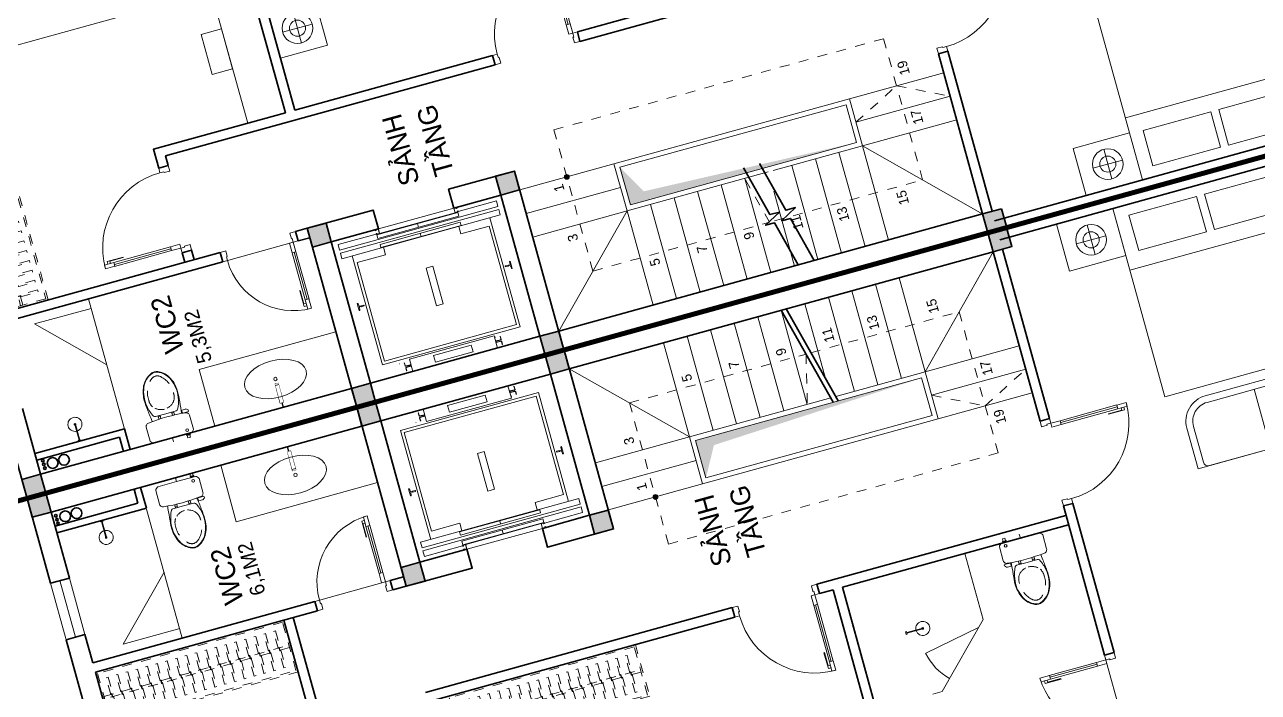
# Model space of a CAD drawing. Header units: metres. Extents: x 568332 to 569219, y 2065964 to 2066430.
# Drawn here: x 568531.91 to 568544.54, y 2066381.03 to 2066387.86 of the extents above; entities that cross this region are included whole.
import ezdxf

# ---------------------------------------------------------------- set-up
doc = ezdxf.new("R2010")
doc.units = ezdxf.units.M
for name, pattern in [('$AUDIT_BAD_LTYPE2', [0]), ('HIDDEN', [0.375, 0.25, -0.125]), ('HIDDEN2', [0.1875, 0.125, -0.0625]), ('X-5M-G-MB PHONGNGU$0$HIDDEN2', [0.1875, 0.125, -0.0625]), ('xref-thap C (mb tang 32-2)$0$HIDDEN', [0.375, 0.25, -0.125])]:
    doc.linetypes.add(name, pattern=pattern)
doc.layers.get('0').update_dxf_attribs({"linetype": 'CONTINUOUS'})
doc.layers.get('DEFPOINTS').update_dxf_attribs({"linetype": 'CONTINUOUS'})
for name, color, linetype, lineweight in [('-CONCRETE', 1, 'CONTINUOUS', 35), ('-DIM', 9, 'CONTINUOUS', 13), ('-DOOR', 137, 'CONTINUOUS', 9), ('-FURNITURE', 46, 'CONTINUOUS', 9), ('-HATCH', 8, 'CONTINUOUS', 5), ('-KH', 143, 'CONTINUOUS', 13), ('-LINE1', 7, 'CONTINUOUS', 18), ('-LINE2', 252, 'CONTINUOUS', 9), ('-TEXT', 7, 'CONTINUOUS', 15), ('-WALL', 4, 'CONTINUOUS', 35), ('TEXT25', 2, 'CONTINUOUS', 13)]:
    doc.layers.add(name, color=color, linetype=linetype, lineweight=lineweight)
doc.layers.add('-RANH GIOI LO DAT', color=12, linetype='CONTINUOUS')
doc.styles.add('SVN_AVO_thuong', font='')
doc.styles.add('T1', font='', dxfattribs={"height": 200})
doc.styles.add('vnavanth', font='', dxfattribs={"width": 0.8})
doc.styles.get('SVN_AVO_thuong').set_extended_font_data('SVN-Avo')
doc.styles.get('T1').set_extended_font_data('VNgeometric Light')
doc.styles.get('vnavanth').set_extended_font_data('.VnAvantH')

# ---------------------------------------------------------------- blocks, each defined once
blk = doc.blocks.new('A$C8a974c9c')
for p, q in [((1750, 2957), (1750, 2643)), ((1593, 2800), (1908, 2800)), ((1343, 2500), (1343, 700)), ((1750, 243), (1750, 557)), ((1593, 400), (1908, 400))]:
    blk.add_line(p, q)
for points in [[(2000, 3100), (1500, 3100), (1500, 2500), (2000, 2500)], [(1891, 2360), (1514, 2360), (1514, 1643), (1891, 1643)], [(1891, 840), (1514, 840), (1514, 1558), (1891, 1558)], [(2000, 100), (1500, 100), (1500, 700), (2000, 700)]]:
    blk.add_lwpolyline(points, close=True)
blk.add_lwpolyline([(2000, 2500), (0, 2500), (0, 700), (2000, 700), (2000, 2500)])
for centre, radius in [((1750, 2800), 157), ((1750, 2800), 82.4), ((1750, 400), 157), ((1750, 400), 82.4)]:
    blk.add_circle(centre, radius)
blk = doc.blocks.new('X-5M-DH-2-CORE$0$A$C75E80C28')
at = {"layer": '-LINE2', "linetype": 'Continuous', "ltscale": 2}
for p, q in [((-557, -112), (-560, -112)), ((-510, -22), (-510, -51)), ((-507, -22), (-510, -22)), ((-510, -109), (-510, -79)), ((-507, -22), (-507, -51)), ((-507, -109), (-507, -79)), ((-456, -57), (-501, -57)), ((-456, -60), (-501, -60)), ((-456, -70), (-501, -70)), ((-456, -73), (-501, -73)), ((-453, -63), (-453, -67)), ((-450, -63), (-450, -67)), ((450, -63), (450, -67)), ((453, -63), (453, -67)), ((456, -57), (501, -57)), ((456, -60), (501, -60)), ((456, -70), (501, -70)), ((456, -73), (501, -73)), ((457, -112), (460, -112)), ((507, -22), (510, -22)), ((507, -22), (507, -51)), ((507, -109), (507, -79)), ((510, -22), (510, -51)), ((510, -109), (510, -79)), ((-731, -149), (731, -149)), ((-731, -1305), (-731, -149)), ((-700, -179), (700, -179)), ((-700, -1225), (-700, -179)), ((700, -1225), (700, -179)), ((731, -1305), (731, -149)), ((-700, -1225), (-400, -1225)), ((-400, -1305), (-400, -1225)), ((700, -1225), (400, -1225)), ((400, -1305), (400, -1225)), ((840, -1305), (-840, -1305)), ((-840, -1365), (-840, -1305)), ((840, -1365), (-840, -1365)), ((425, -1309), (-425, -1309)), ((-425, -1343), (-425, -1309)), ((425, -1343), (-425, -1343)), ((0, -1309), (0, -1343)), ((425, -1343), (425, -1309)), ((840, -1365), (840, -1305)), ((840, -1395), (-840, -1395)), ((-840, -1395), (-840, -1455)), ((-840, -1455), (-435, -1455)), ((-435, -1450), (-435, -1460)), ((-435, -1450), (-400, -1450)), ((-435, -1460), (-425, -1460)), ((-435, -1490), (-435, -1500)), ((-435, -1490), (-425, -1490)), ((-435, -1500), (-400, -1500)), ((-433, -1452), (-433, -1458)), ((-433, -1452), (-402, -1452)), ((-433, -1458), (-425, -1458)), ((-433, -1492), (-433, -1498)), ((-433, -1492), (-425, -1492)), ((-433, -1498), (-402, -1498)), ((430, -1406), (-430, -1406)), ((-430, -1406), (-430, -1446)), ((430, -1446), (-430, -1446)), ((-425, -1458), (-425, -1460)), ((-425, -1490), (-425, -1492)), ((-402, -1452), (-402, -1498)), ((400, -1450), (-400, -1450)), ((-400, -1450), (-400, -1500)), ((0, -1406), (0, -1446)), ((400, -1450), (400, -1500)), ((435, -1450), (400, -1450)), ((435, -1500), (400, -1500)), ((402, -1452), (402, -1498)), ((433, -1452), (402, -1452)), ((433, -1498), (402, -1498)), ((433, -1458), (425, -1458)), ((425, -1458), (425, -1460)), ((435, -1460), (425, -1460)), ((425, -1490), (425, -1492)), ((435, -1490), (425, -1490)), ((433, -1492), (425, -1492)), ((430, -1406), (430, -1446)), ((433, -1452), (433, -1458)), ((433, -1492), (433, -1498)), ((435, -1450), (435, -1460)), ((840, -1455), (435, -1455)), ((435, -1490), (435, -1500)), ((840, -1395), (840, -1455))]:
    blk.add_line(p, q, dxfattribs=at)
for points in [[(-450, 0), (-450, -130), (450, -130), (450, 0)], [(-200, -29), (200, -29), (200, -101), (-200, -101)], [(-36, -584), (36, -584), (36, -984), (-36, -984)]]:
    blk.add_lwpolyline(points, close=True, dxfattribs=at)
for points in [[(-780, -789), (-751, -789, 0.414214), (-750, -788), (-750, -784), (-750, -780, 0.414214), (-751, -779), (-780, -779, -0.256978), (-784, -782), (-798, -782, -0.414214), (-801, -779), (-804, -749, 0.414214), (-807, -746), (-812, -746), (-812, -784), (-812, -821), (-807, -821, 0.414214), (-804, -818), (-801, -789, -0.414214), (-798, -786), (-784, -786, -0.256978), (-780, -789)], [(780, -789), (751, -789, -0.414214), (750, -788), (750, -784), (750, -780, -0.414214), (751, -779), (780, -779, 0.256978), (784, -782), (798, -782, 0.414214), (801, -779), (804, -749, -0.414214), (807, -746), (812, -746), (812, -784), (812, -821), (807, -821, -0.414214), (804, -818), (801, -789, 0.414214), (798, -786), (784, -786, 0.256978), (780, -789)]]:
    blk.add_lwpolyline(points, format="xyb", dxfattribs=at)
for centre, radius, start, end in [((-501, -51), 9.4, 180, 270), ((-501, -79), 9.4, 90, 180), ((-501, -51), 6.2, 180, 270), ((-501, -79), 6.2, 90, 180), ((-456, -63), 6.2, 0, 90), ((-456, -63), 3, 0, 90), ((-456, -67), 6.2, 270, 0), ((-456, -67), 3, 270, 0), ((456, -63), 6.2, 90, 180), ((456, -67), 6.2, 180, 270), ((456, -63), 3, 90, 180), ((456, -67), 3, 180, 270), ((501, -51), 6.2, 270, 0), ((501, -51), 9.4, 270, 0), ((501, -79), 9.4, 0, 90), ((501, -79), 6.2, 0, 90)]:
    blk.add_arc(centre, radius, start, end, dxfattribs=at)
blk = doc.blocks.new('A$C5C575821')
at = {"layer": '-CONCRETE'}
h = blk.add_hatch(color=256, dxfattribs=at)
h.dxf.hatch_style = 1
h.paths.add_polyline_path([(0, 200), (0, 0), (200, 0), (200, 200)])
blk.add_lwpolyline([(0, 0), (200, 0), (200, 200), (0, 200)], close=True, dxfattribs=at)
blk = doc.blocks.new('A$C3F71457E')
at = {"layer": '-CONCRETE'}
blk.add_lwpolyline([(0, -100), (0, 400), (-1500, 400), (-1500, -1400), (0, -1400), (0, -900), (200, -900), (200, -1600), (-1700, -1600), (-1700, 600), (200, 600), (200, -100), (0, -100)], dxfattribs=at)
at = {"layer": '-LINE1'}
blk.add_line((0, -900), (0, -100), dxfattribs=at)
at = {"layer": '-WALL'}
for p in [(-1700, 400), (0, 400), (-1700, -1600), (0, -1600)]:
    blk.add_blockref('A$C5C575821', p, dxfattribs=at)
at = {"color": 2, "rotation": 90}
blk.add_blockref('X-5M-DH-2-CORE$0$A$C75E80C28', (-1500, -500), dxfattribs=at)
blk = doc.blocks.new('*U232')
at = {"linetype": 'X-5M-G-MB PHONGNGU$0$HIDDEN2'}
for points in [[(0, 600), (0, 0), (2182, 0), (2182, 600)], [(2162, 580), (2162, 20), (20, 20), (20, 580)], [(2162, 287), (2162, 313), (20, 313), (20, 287)], [(114, 319), (109, 319), (109, 280), (114, 280)], [(228, 319), (223, 319), (223, 280), (228, 280)], [(342, 319), (337, 319), (337, 280), (342, 280)], [(456, 319), (451, 319), (451, 280), (456, 280)], [(570, 319), (565, 319), (565, 280), (570, 280)], [(684, 319), (679, 319), (679, 280), (684, 280)], [(798, 319), (793, 319), (793, 280), (798, 280)], [(912, 319), (907, 319), (907, 280), (912, 280)], [(1026, 319), (1021, 319), (1021, 280), (1026, 280)], [(1140, 319), (1135, 319), (1135, 280), (1140, 280)], [(1254, 319), (1249, 319), (1249, 280), (1254, 280)], [(1368, 319), (1363, 319), (1363, 280), (1368, 280)], [(1482, 319), (1477, 319), (1477, 280), (1482, 280)], [(1596, 319), (1591, 319), (1591, 280), (1596, 280)], [(1710, 319), (1705, 319), (1705, 280), (1710, 280)], [(1824, 319), (1819, 319), (1819, 280), (1824, 280)], [(1938, 319), (1933, 319), (1933, 280), (1938, 280)], [(2052, 319), (2047, 319), (2047, 280), (2052, 280)]]:
    blk.add_lwpolyline(points, close=True, dxfattribs=at)
for points in [[(122, 313), (122, 515), (100, 515), (100, 313)], [(236, 313), (236, 515), (214, 515), (214, 313)], [(350, 313), (350, 515), (328, 515), (328, 313)], [(464, 313), (464, 515), (442, 515), (442, 313)], [(578, 313), (578, 515), (556, 515), (556, 313)], [(692, 313), (692, 515), (670, 515), (670, 313)], [(806, 313), (806, 515), (784, 515), (784, 313)], [(920, 313), (920, 515), (898, 515), (898, 313)], [(1034, 313), (1034, 515), (1012, 515), (1012, 313)], [(1148, 313), (1148, 515), (1126, 515), (1126, 313)], [(1262, 313), (1262, 515), (1240, 515), (1240, 313)], [(1376, 313), (1376, 515), (1354, 515), (1354, 313)], [(1490, 313), (1490, 515), (1468, 515), (1468, 313)], [(1604, 313), (1604, 515), (1582, 515), (1582, 313)], [(1718, 313), (1718, 515), (1696, 515), (1696, 313)], [(1832, 313), (1832, 515), (1810, 515), (1810, 313)], [(1946, 313), (1946, 515), (1924, 515), (1924, 313)], [(2060, 313), (2060, 515), (2038, 515), (2038, 313)], [(100, 287), (100, 92), (122, 92), (122, 287)], [(214, 287), (214, 92), (236, 92), (236, 287)], [(328, 287), (328, 92), (350, 92), (350, 287)], [(442, 287), (442, 92), (464, 92), (464, 287)], [(556, 287), (556, 92), (578, 92), (578, 287)], [(670, 287), (670, 92), (692, 92), (692, 287)], [(784, 287), (784, 92), (806, 92), (806, 287)], [(898, 287), (898, 92), (920, 92), (920, 287)], [(1012, 287), (1012, 92), (1034, 92), (1034, 287)], [(1126, 287), (1126, 92), (1148, 92), (1148, 287)], [(1240, 287), (1240, 92), (1262, 92), (1262, 287)], [(1354, 287), (1354, 92), (1376, 92), (1376, 287)], [(1468, 287), (1468, 92), (1490, 92), (1490, 287)], [(1582, 287), (1582, 92), (1604, 92), (1604, 287)], [(1696, 287), (1696, 92), (1718, 92), (1718, 287)], [(1810, 287), (1810, 92), (1832, 92), (1832, 287)], [(1924, 287), (1924, 92), (1946, 92), (1946, 287)], [(2038, 287), (2038, 92), (2060, 92), (2060, 287)]]:
    blk.add_lwpolyline(points, dxfattribs=at)
blk = doc.blocks.new('A$C18091ED7')
for p, q in [((0, -42), (0, 0)), ((146, -27), (179, -27)), ((146, -27), (146, -30)), ((146, -30), (166, -30)), ((153, -37), (146, -30)), ((152, 0), (152, -27)), ((152, 0), (179, 0)), ((153, -37), (166, -37)), ((153, -40), (153, -37)), ((153, -40), (178, -40)), ((153, -40), (178, -40)), ((153, -40), (153, -42)), ((185, -30), (166, -30)), ((178, -37), (166, -37)), ((185, -30), (178, -37)), ((178, -37), (178, -40)), ((178, -40), (178, -42)), ((179, 0), (179, -27)), ((179, -27), (185, -27)), ((185, -27), (185, -30)), ((-83, -267), (-83, -300)), ((-83, -278), (-83, -288)), ((-61, -290), (-83, -290)), ((-63, -265), (-81, -265)), ((-61, -267), (-61, -300)), ((61, -267), (61, -300)), ((61, -290), (83, -290)), ((63, -265), (81, -265)), ((83, -267), (83, -300)), ((83, -278), (83, -288)), ((165, -262), (165, -290)), ((168, -260), (228, -260)), ((168, -292), (207, -292)), ((231, -274), (231, -262))]:
    blk.add_line(p, q)
for points in [[(230, -219, -0.137407), (225, -235), (222, -241, -0.236081), (198, -255, -0.051961), (-198, -255, -0.236081), (-222, -241), (-225, -235, -0.137407), (-230, -219), (-230, -72, -0.198912), (-226, -63), (-209, -46, -0.198912), (-200, -42), (0, -42), (200, -42, -0.198912), (209, -46), (226, -63, -0.198912), (230, -72)], [(144, -619, -0.212405), (26, -734, -0.027685), (-1, -739, -0.022279), (-26, -734, -0.212405), (-144, -619, -0.142796), (-167, -428, -0.093005), (-128, -309, -0.256439), (-111, -300), (0, -300), (111, -300, -0.256439), (128, -309, -0.093005), (167, -428, -0.142796)]]:
    blk.add_lwpolyline(points, format="xyb", close=True)
at = {"linetype": 'xref-thap C (mb tang 32-2)$0$HIDDEN', "ltscale": 100}
blk.add_lwpolyline([(61, -669, -0.199031), (0, -699, -0.199031), (-61, -669, -0.218924), (-132, -478, -0.153791), (-112, -404, -0.236701), (0, -348, -0.236701), (112, -404, -0.153791), (132, -478, -0.218924)], format="xyb", close=True, dxfattribs=at)
blk.add_circle((166, -78), 13.9)
for centre, radius, start, end in [((-81, -267), 1.98, 90, 180), ((-63, -267), 1.98, 0, 90), ((63, -267), 1.98, 90, 180), ((81, -267), 1.98, 0, 90), ((168, -262), 2.47, 90, 180), ((168, -290), 2.47, 180, 270), ((207, -277), 15.5, 270, 306.4659), ((168, -225), 80.1, 306.4659, 320.3123), ((228, -274), 2.47, 320.3123, 0)]:
    blk.add_arc(centre, radius, start, end)
for points in [[(-156, -259), (-157, -267), (-164, -328), (-169, -385), (-184, -528), (-136, -679), (-50, -735), (-20, -741), (0, -744)], [(156, -259), (157, -267), (164, -328), (169, -385), (184, -528), (136, -679), (50, -735), (20, -741), (0, -744)]]:
    blk.add_open_spline(points, degree=3, knots=[130.613938, 130.613938, 130.613938, 130.613938, 152.852109, 311.129351, 417.703951, 561.383393, 697.692632, 710.812262, 710.812262, 710.812262, 710.812262])
blk = doc.blocks.new('shower')
for points in [[(180919, -32316), (180912, -32316), (180912, -32147), (180919, -32147)], [(180929, -32327), (180902, -32327), (180902, -32316), (180929, -32316)]]:
    blk.add_lwpolyline(points, close=True)
for radius, start, end in [(72, 272.7907, 267.2093), (8.35, 294.8355, 245.1645)]:
    blk.add_arc((180916, -32147), radius, start, end)
blk = doc.blocks.new('*U18')
at = {"linetype": '$AUDIT_BAD_LTYPE2'}
for p, q in [((70, 100), (70, 600)), ((90, 600), (90, 100))]:
    blk.add_line(p, q, dxfattribs=at)
for points in [[(50, 600), (90, 600), (90, 700), (50, 700), (50, 600)], [(50, 603), (50, 100)], [(50, 100), (90, 100), (90, 0), (50, 0), (50, 100)]]:
    blk.add_lwpolyline(points)
for points in [[(118, 495), (118, 664), (90, 664), (90, 636), (113, 636), (113, 495)], [(0, 0), (50, 0), (50, -40), (60, -40), (60, -100), (0, -100)], [(800, 0), (750, 0), (750, -40), (740, -40), (740, -100), (800, -100)]]:
    blk.add_lwpolyline(points, close=True)
at = {"linetype": '$AUDIT_BAD_LTYPE2', "ltscale": 0.3}
blk.add_arc((50, 0), 700, 0, 90, dxfattribs=at)
blk = doc.blocks.new('*U168')
at = {"linetype": 'X-5M-G-MB PHONGNGU$0$HIDDEN2'}
for points in [[(0, 600), (0, 0), (2182, 0), (2182, 600)], [(2162, 580), (2162, 20), (20, 20), (20, 580)], [(2162, 287), (2162, 313), (20, 313), (20, 287)], [(114, 319), (109, 319), (109, 280), (114, 280)], [(228, 319), (223, 319), (223, 280), (228, 280)], [(342, 319), (337, 319), (337, 280), (342, 280)], [(456, 319), (451, 319), (451, 280), (456, 280)], [(570, 319), (565, 319), (565, 280), (570, 280)], [(684, 319), (679, 319), (679, 280), (684, 280)], [(798, 319), (793, 319), (793, 280), (798, 280)], [(912, 319), (907, 319), (907, 280), (912, 280)], [(1026, 319), (1021, 319), (1021, 280), (1026, 280)], [(1140, 319), (1135, 319), (1135, 280), (1140, 280)], [(1254, 319), (1249, 319), (1249, 280), (1254, 280)], [(1368, 319), (1363, 319), (1363, 280), (1368, 280)], [(1482, 319), (1477, 319), (1477, 280), (1482, 280)], [(1596, 319), (1591, 319), (1591, 280), (1596, 280)], [(1710, 319), (1705, 319), (1705, 280), (1710, 280)], [(1824, 319), (1819, 319), (1819, 280), (1824, 280)], [(1938, 319), (1933, 319), (1933, 280), (1938, 280)], [(2052, 319), (2047, 319), (2047, 280), (2052, 280)]]:
    blk.add_lwpolyline(points, close=True, dxfattribs=at)
for points in [[(122, 313), (122, 515), (100, 515), (100, 313)], [(236, 313), (236, 515), (214, 515), (214, 313)], [(350, 313), (350, 515), (328, 515), (328, 313)], [(464, 313), (464, 515), (442, 515), (442, 313)], [(578, 313), (578, 515), (556, 515), (556, 313)], [(692, 313), (692, 515), (670, 515), (670, 313)], [(806, 313), (806, 515), (784, 515), (784, 313)], [(920, 313), (920, 515), (898, 515), (898, 313)], [(1034, 313), (1034, 515), (1012, 515), (1012, 313)], [(1148, 313), (1148, 515), (1126, 515), (1126, 313)], [(1262, 313), (1262, 515), (1240, 515), (1240, 313)], [(1376, 313), (1376, 515), (1354, 515), (1354, 313)], [(1490, 313), (1490, 515), (1468, 515), (1468, 313)], [(1604, 313), (1604, 515), (1582, 515), (1582, 313)], [(1718, 313), (1718, 515), (1696, 515), (1696, 313)], [(1832, 313), (1832, 515), (1810, 515), (1810, 313)], [(1946, 313), (1946, 515), (1924, 515), (1924, 313)], [(2060, 313), (2060, 515), (2038, 515), (2038, 313)], [(100, 287), (100, 92), (122, 92), (122, 287)], [(214, 287), (214, 92), (236, 92), (236, 287)], [(328, 287), (328, 92), (350, 92), (350, 287)], [(442, 287), (442, 92), (464, 92), (464, 287)], [(556, 287), (556, 92), (578, 92), (578, 287)], [(670, 287), (670, 92), (692, 92), (692, 287)], [(784, 287), (784, 92), (806, 92), (806, 287)], [(898, 287), (898, 92), (920, 92), (920, 287)], [(1012, 287), (1012, 92), (1034, 92), (1034, 287)], [(1126, 287), (1126, 92), (1148, 92), (1148, 287)], [(1240, 287), (1240, 92), (1262, 92), (1262, 287)], [(1354, 287), (1354, 92), (1376, 92), (1376, 287)], [(1468, 287), (1468, 92), (1490, 92), (1490, 287)], [(1582, 287), (1582, 92), (1604, 92), (1604, 287)], [(1696, 287), (1696, 92), (1718, 92), (1718, 287)], [(1810, 287), (1810, 92), (1832, 92), (1832, 287)], [(1924, 287), (1924, 92), (1946, 92), (1946, 287)], [(2038, 287), (2038, 92), (2060, 92), (2060, 287)]]:
    blk.add_lwpolyline(points, dxfattribs=at)
blk = doc.blocks.new('*U198')
at = {"linetype": '$AUDIT_BAD_LTYPE2'}
for p, q in [((70, 100), (70, 700)), ((90, 700), (90, 100))]:
    blk.add_line(p, q, dxfattribs=at)
for points in [[(50, 700), (90, 700), (90, 800), (50, 800), (50, 700)], [(50, 703), (50, 100)], [(50, 100), (90, 100), (90, 0), (50, 0), (50, 100)]]:
    blk.add_lwpolyline(points)
for points in [[(118, 595), (118, 764), (90, 764), (90, 736), (113, 736), (113, 595)], [(0, 0), (50, 0), (50, -40), (60, -40), (60, -100), (0, -100)], [(900, 0), (850, 0), (850, -40), (840, -40), (840, -100), (900, -100)]]:
    blk.add_lwpolyline(points, close=True)
at = {"linetype": '$AUDIT_BAD_LTYPE2', "ltscale": 0.3}
blk.add_arc((50, 0), 800, 0, 90, dxfattribs=at)
blk = doc.blocks.new('Sink_Cicle')
blk.add_lwpolyline([(17, -50), (-17, -50), (-18, -252), (17, -252)], close=True)
blk.add_circle((0, -300), 17.5)
at = {"layer": 'DEFPOINTS'}
blk.add_line((0, -100), (0, 0), dxfattribs=at)
blk.add_wipeout([(17, -50), (-17, -50), (-18, -252), (17, -252)])
at = {"layer": '-FURNITURE', "linetype": 'Continuous'}
blk.add_ellipse((0, -300), major_axis=(-325, 0), ratio=0.584615, dxfattribs=at)
blk.add_line((-18, -237), (17, -237))
blk = doc.blocks.new('*U149')
at = {"linetype": '$AUDIT_BAD_LTYPE2'}
for p, q in [((70, 100), (70, 700)), ((90, 700), (90, 100))]:
    blk.add_line(p, q, dxfattribs=at)
for points in [[(50, 700), (90, 700), (90, 800), (50, 800), (50, 700)], [(50, 703), (50, 100)], [(50, 100), (90, 100), (90, 0), (50, 0), (50, 100)]]:
    blk.add_lwpolyline(points)
for points in [[(118, 595), (118, 764), (90, 764), (90, 736), (113, 736), (113, 595)], [(0, 0), (50, 0), (50, -40), (60, -40), (60, -100), (0, -100)], [(900, 0), (850, 0), (850, -40), (840, -40), (840, -100), (900, -100)]]:
    blk.add_lwpolyline(points, close=True)
at = {"linetype": '$AUDIT_BAD_LTYPE2', "ltscale": 0.3}
blk.add_arc((50, 0), 800, 0, 90, dxfattribs=at)
blk = doc.blocks.new('A$C424D5770')
at = {"layer": '-FURNITURE'}
blk.add_line((70, 770), (700, 770), dxfattribs=at)
for points in [[(0, 270), (0, 1270, -0.414214), (270, 1540), (700, 1540), (700, 0), (270, 0, -0.414214)], [(70, 270), (70, 1270, -0.414214), (270, 1470), (650, 1470, -0.414214), (700, 1420), (700, 120, -0.414214), (650, 70), (270, 70, -0.414214)]]:
    blk.add_lwpolyline(points, format="xyb", close=True, dxfattribs=at)
blk = doc.blocks.new('M32-T3')
at = {"layer": '-HATCH', "true_color": 0x8c8896}
h = blk.add_hatch(color=252, dxfattribs=at)
h.dxf.hatch_style = 1
edge = h.paths.add_edge_path()
edge.add_arc((203767, -1024457), 24.6, 0, 360)
h = blk.add_hatch(color=252, dxfattribs=at)
h.dxf.hatch_style = 1
h.paths.add_polyline_path([(203817, -1025007), (204216, -1025007), (204216, -1027407), (204119, -1025175)])
at = {"layer": '-CONCRETE'}
for centre, radius in [((205137, -1018493, 0), 13), ((205176, -1018493, 0), 13), ((205217, -1018493, 0), 13), ((205186, -1018584, 0), 55), ((205186, -1018704, 0), 55)]:
    blk.add_circle(centre, radius, dxfattribs=at)
at = {"layer": '-DOOR'}
blk.add_lwpolyline([(204566, -1018256), (203966, -1018256), (203966, -1018456), (204566, -1018456)], close=True, dxfattribs=at)
blk.add_lwpolyline([(203966, -1018356), (204566, -1018356)], dxfattribs=at)
at = {"layer": '-FURNITURE'}
blk.add_line((205266, -1019406), (203666, -1019406), dxfattribs=at)
for points in [[(203766, -1019406), (203766, -1018806), (204366, -1019406)], [(201066, -1026655), (201066, -1026755), (201666, -1027355), (202366, -1027355)], [(201597, -1027286), (201490, -1026696)]]:
    blk.add_lwpolyline(points, dxfattribs=at)
blk.add_lwpolyline([(204666, -1020256), (205266, -1020256), (205266, -1021756), (204666, -1021756)], close=True, dxfattribs=at)
blk.add_arc((201597, -1027286), 600, 100.2507, 135, dxfattribs=at)
at = {"layer": '-HATCH'}
for p, q in [((203666, -1020812), (203666, -1021612)), ((200982, -1028455), (200182, -1028455))]:
    blk.add_line(p, q, dxfattribs=at)
at = {"layer": '-KH', "linetype": 'HIDDEN2', "ltscale": 5}
blk.add_line((204766, -1026332), (204266, -1026207), dxfattribs=at)
for points in [[(204766, -1026383), (204766, -1027957), (203267, -1027957), (203267, -1024457), (204766, -1024457), (204766, -1026332)], [(204017, -1027457), (203767, -1027957), (204017, -1028456)]]:
    blk.add_lwpolyline(points, dxfattribs=at)
at = {"layer": '-KH'}
blk.add_circle((203767, -1024457), 24.6, dxfattribs=at)
at = {"layer": '-LINE1'}
for p, q in [((203767, -1024957), (203767, -1023957)), ((203767, -1023957), (203767, -1024957)), ((204017, -1024957), (204017, -1023957)), ((204017, -1023957), (204017, -1024957)), ((204266, -1023957), (204266, -1024957)), ((204266, -1024957), (203767, -1024957)), ((203767, -1027457), (203767, -1024957)), ((204216, -1025007), (203817, -1025007)), ((203817, -1027407), (203817, -1025007)), ((204216, -1027407), (204216, -1025007)), ((204266, -1026457), (204266, -1024957)), ((204266, -1027457), (204266, -1026508)), ((204216, -1027407), (203817, -1027407)), ((204266, -1027457), (203767, -1027457)), ((203767, -1027457), (203767, -1028457)), ((203767, -1028457), (203767, -1027457)), ((204017, -1027457), (204017, -1028457)), ((204017, -1028457), (204017, -1027457)), ((204266, -1028457), (204266, -1027457)), ((204266, -1027457), (205266, -1028456))]:
    blk.add_line(p, q, dxfattribs=at)
at = {"layer": '-LINE1', "lineweight": 18}
for p, q in [((204266, -1024957), (205266, -1023956)), ((204266, -1024957), (205266, -1024957)), ((204266, -1025207), (205266, -1025207)), ((204266, -1025457), (205266, -1025457)), ((204266, -1025707), (205266, -1025707)), ((204266, -1025957), (205266, -1025957)), ((204266, -1026207), (205266, -1026207)), ((204473, -1026457), (205266, -1026457)), ((204266, -1026707), (205266, -1026707)), ((204266, -1026957), (205266, -1026957)), ((204266, -1027207), (205266, -1027207)), ((204266, -1027457), (205266, -1027457))]:
    blk.add_line(p, q, dxfattribs=at)
at = {"layer": '-RANH GIOI LO DAT', "linetype": 'HIDDEN', "ltscale": 10, "const_width": 50}
blk.add_lwpolyline([(199451, -1036598), (205466, -1036133), (205466, -1016256), (194466, -1016256), (194466, -1031984)], close=True, dxfattribs=at)
at = {"layer": '-WALL'}
for p, q in [((203966, -1018256), (198466, -1018256)), ((203966, -1018456), (203966, -1018256)), ((205466, -1018256), (204566, -1018256)), ((204566, -1018456), (204566, -1018256)), ((205466, -1033184), (205466, -1018256)), ((203566, -1018456), (198666, -1018456)), ((203566, -1020812), (203566, -1018456)), ((203966, -1018456), (203666, -1018456)), ((203666, -1020812), (203666, -1018456)), ((205266, -1018456), (204566, -1018456)), ((205046, -1019406), (205046, -1018456)), ((205116, -1019336), (205116, -1018456)), ((205266, -1021756), (205266, -1018456)), ((205116, -1019336), (205266, -1019336)), ((205046, -1019406), (205266, -1019406)), ((202366, -1020456), (203566, -1020456)), ((202466, -1020556), (203566, -1020556)), ((203666, -1020812), (203566, -1020812)), ((203566, -1021756), (203566, -1021612)), ((203666, -1021612), (203566, -1021612)), ((203666, -1021756), (203666, -1021612)), ((202366, -1021656), (202366, -1024912)), ((202466, -1021656), (202466, -1024912)), ((205266, -1028456), (205266, -1023956)), ((202366, -1024912), (202466, -1024912)), ((202366, -1025955), (202366, -1025812)), ((202366, -1025812), (202466, -1025812)), ((202466, -1025812), (202466, -1028455)), ((202366, -1025955), (198666, -1025955)), ((202366, -1026055), (198666, -1026055)), ((202366, -1028455), (202366, -1026055)), ((202566, -1028455), (200982, -1028455)), ((200982, -1028555), (200982, -1028455)), ((202566, -1028555), (202566, -1028455)), ((205266, -1028456), (203466, -1028456)), ((203466, -1028456), (203466, -1028555)), ((200982, -1028555), (202566, -1028555)), ((205266, -1028555), (203466, -1028555)), ((205366, -1032984), (205366, -1028555))]:
    blk.add_line(p, q, dxfattribs=at)
for points in [[(205266, -1026207), (204216, -1026469)], [(205266, -1026258), (204216, -1026521)]]:
    blk.add_lwpolyline(points, dxfattribs=at)
at = {"layer": '-DIM', "xscale": -1}
blk.add_blockref('A$C424D5770', (203266, -1031425), dxfattribs=at)
at = {"layer": '-DOOR', "xscale": -1, "rotation": 270}
blk.add_blockref('*U18', (203666, -1021612), dxfattribs=at)
at = {"layer": '-DOOR'}
for name, p, rotation in [('*U198', (202366, -1025812), 90.00000000000001), ('*U149', (203466, -1028556), 180)]:
    blk.add_blockref(name, p, dxfattribs=dict(at, rotation=rotation))
at = {"layer": '-DOOR', "xscale": -1}
blk.add_blockref('*U18', (200982, -1028455), dxfattribs=at)
at = {"layer": '-FURNITURE', "extrusion": (0, 0, -1), "xscale": 0.916666666665974, "yscale": 0.916666666665974, "zscale": -0.916666666665974, "rotation": 270}
for name, p in [('*U168', (-203566, -1018456)), ('*U232', (-202366, -1021856))]:
    blk.add_blockref(name, p, dxfattribs=at)
at = {"layer": '-FURNITURE'}
for name, p, rotation in [('shower', (172753, -1199852), 90.01066851174387), ('A$C18091ED7', (205266, -1019777), 270)]:
    blk.add_blockref(name, p, dxfattribs=dict(at, rotation=rotation))
at = {"layer": '-FURNITURE', "xscale": -1}
for name, p, rotation in [('shower', (20819, -1058848), 179.9893314882565), ('A$C18091ED7', (202408, -1027943), 270), ('A$C8a974c9c', (203366, -1029055), 180)]:
    blk.add_blockref(name, p, dxfattribs=dict(at, rotation=rotation))
at = {"layer": '-WALL', "xscale": -1}
for p in [(205466, -1018456), (205466, -1023956), (205466, -1028655)]:
    blk.add_blockref('A$C5C575821', p, dxfattribs=at)
at = {"layer": '-WALL', "rotation": 180}
blk.add_blockref('A$C3F71457E', (203766, -1023356), dxfattribs=at)
at = {"layer": '-TEXT', "color": 2, "style": 'vnavanth'}
for s, p in [('wc2', (203861, -1020115)), ('s¶nh', (202907, -1025033, 0)), ('tÇng', (202907, -1025398, 0))]:
    blk.add_text(s, height=200, dxfattribs=at).set_placement(p)
at = {"layer": '-TEXT', "style": 'T1'}
for s, p in [('1', (203868, -1024399)), ('3', (204355, -1024399)), ('5', (204819, -1025141)), ('7', (204819, -1025641)), ('9', (204819, -1026141)), ('11', (204819, -1026651)), ('13', (204819, -1027128)), ('15', (204819, -1027760)), ('19', (203546, -1028122)), ('17', (204062, -1028122))]:
    blk.add_text(s, height=100, rotation=360, dxfattribs=at).set_placement(p)
at = {"layer": 'TEXT25', "style": 'T1'}
blk.add_text('6,1M2', height=150, rotation=360, dxfattribs=at).set_placement((203881, -1020351))
at = {"layer": '-FURNITURE', "xscale": -1, "rotation": 270}
blk.add_blockref('Sink_Cicle', (205266, -1020967), dxfattribs=at)
blk = doc.blocks.new('*U237')
at = {"linetype": 'X-5M-G-MB PHONGNGU$0$HIDDEN2'}
for points in [[(0, 600), (0, 0), (2291, 0), (2291, 600)], [(2271, 580), (2271, 20), (20, 20), (20, 580)], [(2271, 287), (2271, 313), (20, 313), (20, 287)], [(114, 319), (109, 319), (109, 280), (114, 280)], [(228, 319), (223, 319), (223, 280), (228, 280)], [(342, 319), (337, 319), (337, 280), (342, 280)], [(456, 319), (451, 319), (451, 280), (456, 280)], [(570, 319), (565, 319), (565, 280), (570, 280)], [(684, 319), (679, 319), (679, 280), (684, 280)], [(798, 319), (793, 319), (793, 280), (798, 280)], [(912, 319), (907, 319), (907, 280), (912, 280)], [(1026, 319), (1021, 319), (1021, 280), (1026, 280)], [(1140, 319), (1135, 319), (1135, 280), (1140, 280)], [(1254, 319), (1249, 319), (1249, 280), (1254, 280)], [(1368, 319), (1363, 319), (1363, 280), (1368, 280)], [(1482, 319), (1477, 319), (1477, 280), (1482, 280)], [(1596, 319), (1591, 319), (1591, 280), (1596, 280)], [(1710, 319), (1705, 319), (1705, 280), (1710, 280)], [(1824, 319), (1819, 319), (1819, 280), (1824, 280)], [(1938, 319), (1933, 319), (1933, 280), (1938, 280)], [(2052, 319), (2047, 319), (2047, 280), (2052, 280)], [(2166, 319), (2161, 319), (2161, 280), (2166, 280)]]:
    blk.add_lwpolyline(points, close=True, dxfattribs=at)
for points in [[(122, 313), (122, 515), (100, 515), (100, 313)], [(236, 313), (236, 515), (214, 515), (214, 313)], [(350, 313), (350, 515), (328, 515), (328, 313)], [(464, 313), (464, 515), (442, 515), (442, 313)], [(578, 313), (578, 515), (556, 515), (556, 313)], [(692, 313), (692, 515), (670, 515), (670, 313)], [(806, 313), (806, 515), (784, 515), (784, 313)], [(920, 313), (920, 515), (898, 515), (898, 313)], [(1034, 313), (1034, 515), (1012, 515), (1012, 313)], [(1148, 313), (1148, 515), (1126, 515), (1126, 313)], [(1262, 313), (1262, 515), (1240, 515), (1240, 313)], [(1376, 313), (1376, 515), (1354, 515), (1354, 313)], [(1490, 313), (1490, 515), (1468, 515), (1468, 313)], [(1604, 313), (1604, 515), (1582, 515), (1582, 313)], [(1718, 313), (1718, 515), (1696, 515), (1696, 313)], [(1832, 313), (1832, 515), (1810, 515), (1810, 313)], [(1946, 313), (1946, 515), (1924, 515), (1924, 313)], [(2060, 313), (2060, 515), (2038, 515), (2038, 313)], [(2174, 313), (2174, 515), (2152, 515), (2152, 313)], [(100, 287), (100, 92), (122, 92), (122, 287)], [(214, 287), (214, 92), (236, 92), (236, 287)], [(328, 287), (328, 92), (350, 92), (350, 287)], [(442, 287), (442, 92), (464, 92), (464, 287)], [(556, 287), (556, 92), (578, 92), (578, 287)], [(670, 287), (670, 92), (692, 92), (692, 287)], [(784, 287), (784, 92), (806, 92), (806, 287)], [(898, 287), (898, 92), (920, 92), (920, 287)], [(1012, 287), (1012, 92), (1034, 92), (1034, 287)], [(1126, 287), (1126, 92), (1148, 92), (1148, 287)], [(1240, 287), (1240, 92), (1262, 92), (1262, 287)], [(1354, 287), (1354, 92), (1376, 92), (1376, 287)], [(1468, 287), (1468, 92), (1490, 92), (1490, 287)], [(1582, 287), (1582, 92), (1604, 92), (1604, 287)], [(1696, 287), (1696, 92), (1718, 92), (1718, 287)], [(1810, 287), (1810, 92), (1832, 92), (1832, 287)], [(1924, 287), (1924, 92), (1946, 92), (1946, 287)], [(2038, 287), (2038, 92), (2060, 92), (2060, 287)], [(2152, 287), (2152, 92), (2174, 92), (2174, 287)]]:
    blk.add_lwpolyline(points, dxfattribs=at)
blk = doc.blocks.new('G1600')
for p, q in [((137477, -212827), (139077, -212827)), ((137228, -213392), (137228, -213077)), ((139326, -213392), (139326, -213077)), ((137385, -213234), (137070, -213234)), ((139169, -213234), (139484, -213234))]:
    blk.add_line(p, q)
blk.add_lwpolyline([(137477, -213484), (137477, -211484), (139077, -211484), (139077, -213484), (137477, -213484)])
for points in [[(136977, -213484), (136977, -212984), (137477, -212984), (137477, -213484)], [(137617, -213375), (137617, -212999), (138235, -212999), (138235, -213375)], [(138937, -213375), (138937, -212999), (138320, -212999), (138320, -213375)], [(139577, -213484), (139577, -212984), (139077, -212984), (139077, -213484)]]:
    blk.add_lwpolyline(points, close=True)
for centre, radius in [((137228, -213234), 157), ((137228, -213234), 82.4), ((139326, -213234), 157), ((139326, -213234), 82.4)]:
    blk.add_circle(centre, radius)
blk = doc.blocks.new('M33-T3')
at = {"layer": '-HATCH', "true_color": 0x8c8896}
h = blk.add_hatch(color=252, dxfattribs=at)
h.dxf.hatch_style = 1
edge = h.paths.add_edge_path()
edge.add_arc((196576, -1091101), 24.6, 0, 360)
h = blk.add_hatch(color=252, dxfattribs=at)
h.dxf.hatch_style = 1
h.paths.add_polyline_path([(196526, -1091651), (196126, -1091651), (196126, -1094051), (196224, -1091819)])
at = {"layer": '-CONCRETE'}
for centre, radius in [((195156, -1085250, 0), 55), ((195126, -1085159, 0), 13), ((195167, -1085159, 0), 13), ((195206, -1085159, 0), 13), ((195156, -1085370, 0), 55)]:
    blk.add_circle(centre, radius, dxfattribs=at)
at = {"layer": '-FURNITURE'}
blk.add_line((195077, -1086050), (196677, -1086050), dxfattribs=at)
blk.add_lwpolyline([(196577, -1086050), (196577, -1085450), (195977, -1086050)], dxfattribs=at)
for points in [[(195677, -1086950), (195077, -1086950), (195077, -1088400), (195677, -1088400)], [(198977, -1088099), (198554, -1088099), (198554, -1087884), (198977, -1087884)], [(199477, -1088100), (197977, -1088100), (197977, -1088500), (199477, -1088500)]]:
    blk.add_lwpolyline(points, close=True, dxfattribs=at)
at = {"layer": '-HATCH'}
blk.add_line((196677, -1087475), (196677, -1088275), dxfattribs=at)
at = {"layer": '-KH', "linetype": 'HIDDEN2', "ltscale": 5}
blk.add_line((195576, -1092976), (196076, -1092851), dxfattribs=at)
for points in [[(195576, -1093027), (195576, -1094601), (197076, -1094601), (197076, -1091101), (195576, -1091101), (195576, -1092976)], [(196326, -1094101), (196576, -1094601), (196326, -1095100)]]:
    blk.add_lwpolyline(points, dxfattribs=at)
at = {"layer": '-KH'}
blk.add_circle((196576, -1091101), 24.6, dxfattribs=at)
at = {"layer": '-LINE1', "lineweight": 18}
for p, q in [((196076, -1091601), (195076, -1090600)), ((196076, -1091601), (195076, -1091601)), ((196076, -1091851), (195076, -1091851)), ((196076, -1092101), (195076, -1092101)), ((196076, -1092351), (195076, -1092351)), ((196076, -1092601), (195076, -1092601)), ((196076, -1092851), (195076, -1092851)), ((195870, -1093101), (195076, -1093101)), ((196076, -1093351), (195076, -1093351)), ((196076, -1093601), (195076, -1093601)), ((196076, -1093851), (195076, -1093851)), ((196076, -1094101), (195076, -1094101))]:
    blk.add_line(p, q, dxfattribs=at)
at = {"layer": '-LINE1'}
for p, q in [((196076, -1090601), (196076, -1091601)), ((196326, -1091601), (196326, -1090601)), ((196326, -1090601), (196326, -1091601)), ((196576, -1091601), (196576, -1090601)), ((196576, -1090601), (196576, -1091601)), ((196076, -1093101), (196076, -1091601)), ((196076, -1091601), (196576, -1091601)), ((196126, -1094051), (196126, -1091651)), ((196126, -1091651), (196526, -1091651)), ((196526, -1094051), (196526, -1091651)), ((196576, -1094101), (196576, -1091601)), ((196076, -1094101), (196076, -1093152)), ((196126, -1094051), (196526, -1094051)), ((196076, -1094101), (195076, -1095100)), ((196076, -1094101), (196576, -1094101)), ((196076, -1095101), (196076, -1094101)), ((196326, -1094101), (196326, -1095101)), ((196326, -1095101), (196326, -1094101)), ((196576, -1094101), (196576, -1095101)), ((196576, -1095101), (196576, -1094101))]:
    blk.add_line(p, q, dxfattribs=at)
at = {"layer": '-RANH GIOI LO DAT', "linetype": 'HIDDEN', "ltscale": 10, "const_width": 50}
blk.add_lwpolyline([(203877, -1102080), (203877, -1082900), (194877, -1082900), (194877, -1102777)], close=True, dxfattribs=at)
at = {"layer": '-WALL', "linetype": 'Continuous', "ltscale": 10}
for p, q in [((194877, -1099828), (194877, -1084900)), ((194877, -1084900), (195777, -1084900)), ((195077, -1085100), (195777, -1085100)), ((195077, -1088400), (195077, -1085100)), ((195077, -1095100), (195077, -1090600)), ((194977, -1099628), (194977, -1095200))]:
    blk.add_line(p, q, dxfattribs=at)
at = {"layer": '-WALL'}
for p, q in [((195227, -1085980), (195227, -1085100)), ((195297, -1086050), (195297, -1085100)), ((196677, -1087475), (196677, -1085100)), ((196777, -1087475), (196777, -1085100)), ((195227, -1085980), (195077, -1085980)), ((195297, -1086050), (195077, -1086050)), ((196877, -1087200), (196877, -1087100)), ((197777, -1087200), (197777, -1087100)), ((196677, -1087475), (196777, -1087475)), ((196677, -1088400), (196677, -1088275)), ((196677, -1088275), (196777, -1088275)), ((196777, -1088400), (196777, -1088275)), ((197977, -1088500), (201677, -1088500)), ((197977, -1088600), (201677, -1088600)), ((197977, -1088600), (197977, -1090700)), ((197977, -1090700), (197877, -1090700)), ((197877, -1091600), (197877, -1095100)), ((197977, -1091600), (197877, -1091600)), ((197977, -1091600), (197977, -1092600)), ((195077, -1095100), (196776, -1095100)), ((196776, -1095100), (196776, -1095200)), ((195077, -1095200), (196776, -1095200))]:
    blk.add_line(p, q, dxfattribs=at)
for points in [[(196877, -1087100), (196777, -1087100)], [(197977, -1088500), (197977, -1087100), (197777, -1087100)], [(196877, -1087200), (196777, -1087200)], [(197877, -1090700), (197877, -1087200), (197777, -1087200)], [(196183, -1092866), (195650, -1093000), (195650, -1093101), (195557, -1092929), (195557, -1093023), (195077, -1093143)], [(196183, -1093037), (195650, -1093170), (195650, -1093271), (195557, -1093099), (195557, -1093193), (195077, -1093313)]]:
    blk.add_lwpolyline(points, dxfattribs=at)
at = {"layer": '-DOOR'}
blk.add_blockref('*U149', (196877, -1087100), dxfattribs=at)
for name, p, rotation in [('*U18', (196677, -1088275), 90.00000000000001), ('*U149', (197676, -1095200), 180)]:
    blk.add_blockref(name, p, dxfattribs=dict(at, rotation=rotation))
at = {"layer": '-DOOR', "xscale": -1, "rotation": 270}
blk.add_blockref('*U198', (197977, -1091600), dxfattribs=at)
at = {"layer": '-FURNITURE', "extrusion": (0, 0, -1), "xscale": -0.916666666665974, "yscale": 0.916666666665974, "zscale": -0.916666666665974, "rotation": 180}
blk.add_blockref('*U237', (-198877, -1085100), dxfattribs=at)
at = {"layer": '-FURNITURE', "rotation": 180}
for name, p in [('G1600', (338454, -1298584)), ('G1600', (338104, -1302084)), ('A$C8a974c9c', (196977, -1096070))]:
    blk.add_blockref(name, p, dxfattribs=at)
at = {"layer": '-FURNITURE', "xscale": -1}
for name, p, rotation in [('shower', (227590, -1266497), 269.9893314882561), ('A$C18091ED7', (195034, -1086500), 90)]:
    blk.add_blockref(name, p, dxfattribs=dict(at, rotation=rotation))
at = {"layer": '-WALL', "xscale": -1}
for p in [(195077, -1085100), (195077, -1090600), (195077, -1095300)]:
    blk.add_blockref('A$C5C575821', p, dxfattribs=at)
at = {"layer": '-WALL', "xscale": -1, "rotation": 180}
blk.add_blockref('A$C3F71457E', (196577, -1090000), dxfattribs=at)
at = {"layer": '-TEXT', "color": 2, "style": 'vnavanth'}
for s, p in [('s¶nh', (196924, -1089636)), ('tÇng', (196924, -1090001))]:
    blk.add_text(s, height=200, dxfattribs=at).set_placement(p)
at = {"layer": '-TEXT', "style": 'T1'}
for s, p in [('3', (195922, -1091043)), ('1', (196451, -1091043)), ('5', (195457, -1091786)), ('7', (195457, -1092286)), ('9', (195462, -1092786)), ('11', (195424, -1093296)), ('13', (195381, -1093772)), ('15', (195381, -1094405)), ('17', (196138, -1094767)), ('19', (196659, -1094767))]:
    blk.add_text(s, height=100, rotation=0, dxfattribs=at).set_placement(p)
at = {"layer": 'TEXT25'}
for s, height, style, p in [('WC2', 200, 'SVN_AVO_thuong', (195913, -1086857)), ('5,3M2', 150, 'T1', (195728, -1087101))]:
    blk.add_text(s, height=height, rotation=0, dxfattribs=dict(at, style=style)).set_placement(p)
at = {"layer": '-FURNITURE', "rotation": 90.00000000000001}
blk.add_blockref('Sink_Cicle', (195077, -1087675), dxfattribs=at)

msp = doc.modelspace()

# ---------------------------------------------------------------- block references
at = {"layer": '-DIM', "xscale": 0.001, "yscale": 0.001, "zscale": 0.001, "rotation": 105.4590240808033}
msp.add_blockref('M32-T3', (567605.289, 2065913.567), dxfattribs=at)

# ---------------------------------------------------------------- next in the draw order: block references
at = {"layer": '-DIM', "xscale": 0.001, "yscale": 0.001, "zscale": 0.001, "rotation": 105.4590240743158}
msp.add_blockref('M33-T3', (567538.233, 2065906.01), dxfattribs=at)

doc.saveas('drawing.dxf')
